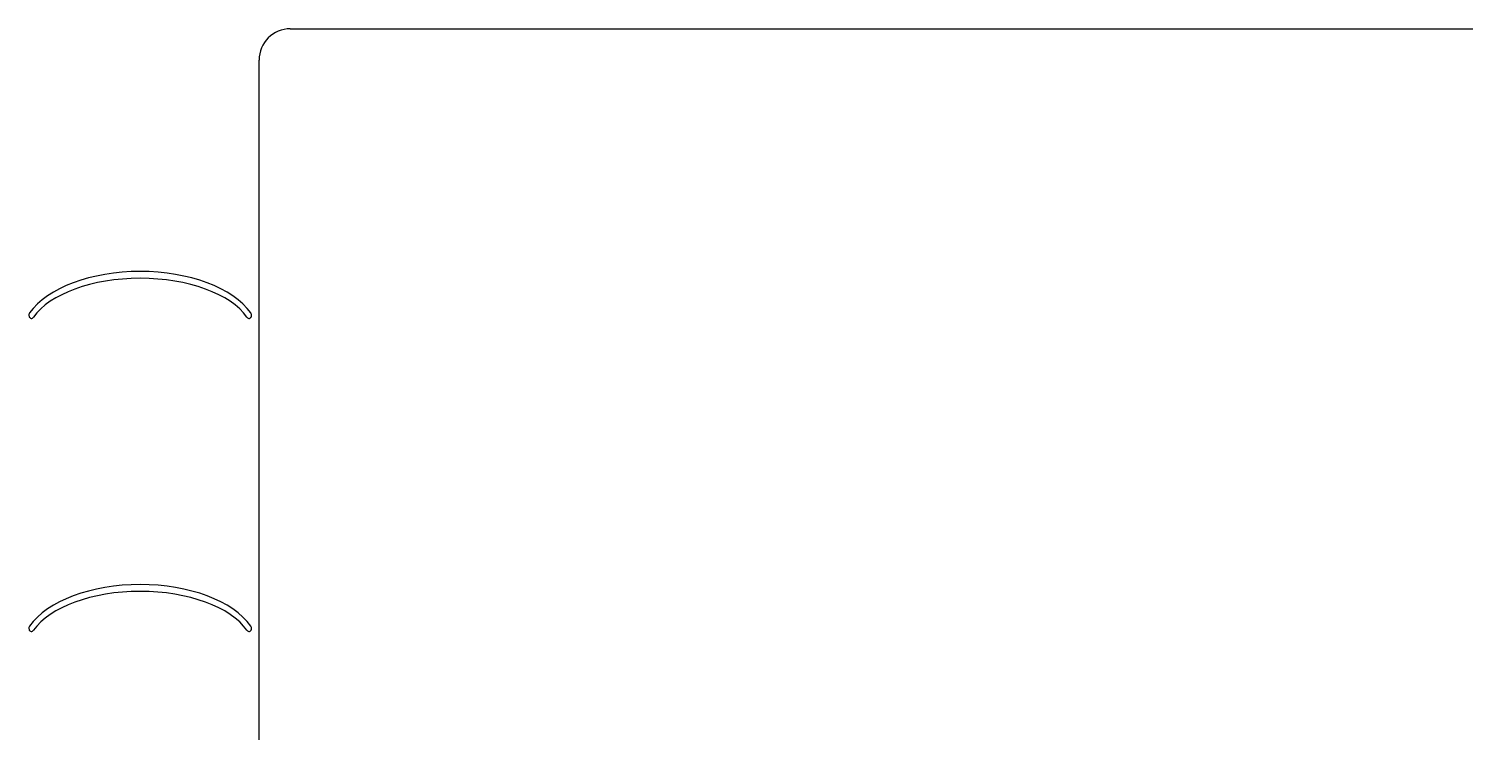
# Model space of a CAD drawing. Header units: millimetres. Extents: x -1211 to -100, y -1155 to 1320.
# Drawn here: x -846.9 to -800.96, y 1064.56 to 1087.03 of the extents above; entities that cross this region are included whole.
import ezdxf

# ---------------------------------------------------------------- set-up
doc = ezdxf.new("R2010")
doc.units = ezdxf.units.MM
doc.layers.get('0').update_dxf_attribs({"lineweight": 25, "true_color": 0xffffff})
doc.layers.add('f1', color=7, linetype='Continuous', lineweight=25, true_color=0x000000)

msp = doc.modelspace()

# ---------------------------------------------------------------- linework, layer by layer
msp.add_line((-838.531, 1087.031), (-679.131, 1087.031))
at = {"layer": 'f1'}
msp.add_line((-839.531, 1062.185), (-839.531, 1086.031), dxfattribs=at)
msp.add_arc((-838.531, 1086.031), 1, 90, 180, dxfattribs=at)
at = {"layer": 'f1', "color": 5, "true_color": 0x0000ff}
for centre, major_axis, ratio, start_param, end_param in [((-843.331, 1077.185), (3.8, 0), 0.55122, 0.375247, 2.766345), ((-843.331, 1077.185), (3.624, 0), 0.517205, 0.343264, 2.798328), ((-846.808, 1077.88), (0, 0.103), 0.8, 0.79239, 4.038669), ((-839.854, 1077.88), (0, 0.103), 0.8, 2.244517, 5.490795), ((-843.331, 1067.185), (3.8, 0), 0.55122, 0.375247, 2.766345), ((-843.331, 1067.185), (3.624, 0), 0.517205, 0.343264, 2.798328), ((-846.808, 1067.88), (0, 0.103), 0.8, 0.79239, 4.038669), ((-839.854, 1067.88), (0, 0.103), 0.8, 2.244517, 5.490795)]:
    msp.add_ellipse(centre, major_axis=major_axis, ratio=ratio, start_param=start_param, end_param=end_param, dxfattribs=at)

doc.saveas('drawing.dxf')
